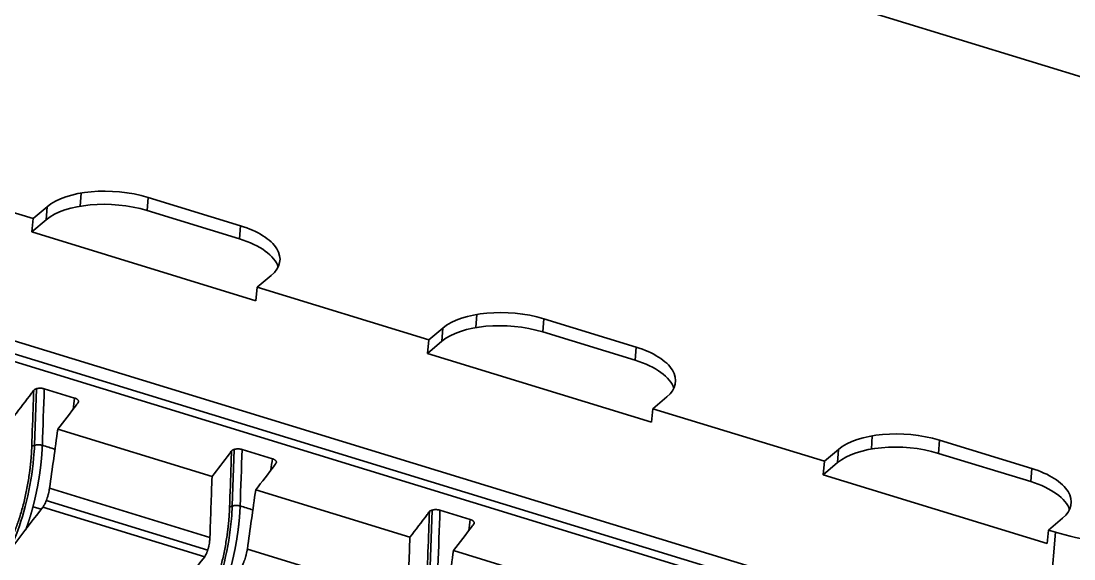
# Model space of a CAD drawing. Header units: millimetres. Extents: x 5 to 1651, y 545 to 1674.
# Drawn here: x 1460.3 to 1530.6, y 852.6 to 888.5 of the extents above; entities that cross this region are included whole.
import ezdxf

# ---------------------------------------------------------------- set-up
doc = ezdxf.new("R2010")
doc.units = ezdxf.units.MM
doc.layers.add('10', color=7, linetype='Continuous', true_color=0xffffff)

msp = doc.modelspace()

# ---------------------------------------------------------------- linework, layer by layer
at = {"layer": '10', "color": 7, "linetype": 'Continuous', "lineweight": 35}
for p, q in [((1259.341, 968.135), (1619.188, 857.801)), ((1405.883, 883.709), (1509.577, 851.915)), ((1509.096, 850.675), (1405.313, 882.496)), ((1509.383, 851.097), (1405.62, 882.913)), ((1461.086, 875.343), (1449.628, 878.856)), ((1464.23, 876.162), (1464.291, 877.04)), ((1468.771, 876.751), (1468.71, 875.873)), ((1474.941, 874.859), (1468.771, 876.751)), ((1461.086, 875.343), (1462.022, 876.13)), ((1461.961, 875.252), (1462.022, 876.13)), ((1461.086, 875.343), (1461.001, 874.444)), ((1468.71, 875.873), (1474.88, 873.981)), ((1461.961, 875.252), (1461.001, 874.444)), ((1474.88, 873.981), (1474.941, 874.859)), ((1461.001, 874.444), (1475.984, 869.85)), ((1476.069, 870.749), (1477.005, 871.536)), ((1475.984, 869.85), (1476.069, 870.749)), ((1487.527, 867.236), (1476.069, 870.749)), ((1490.671, 868.055), (1490.732, 868.933)), ((1495.212, 868.644), (1495.151, 867.766)), ((1501.382, 866.752), (1495.212, 868.644)), ((1487.527, 867.236), (1488.463, 868.023)), ((1488.402, 867.145), (1488.463, 868.023)), ((1495.151, 867.766), (1501.321, 865.874)), ((1487.527, 867.236), (1487.442, 866.337)), ((1488.402, 867.145), (1487.442, 866.337)), ((1487.442, 866.337), (1502.425, 861.742)), ((1501.321, 865.874), (1501.382, 866.752)), ((1461.182, 860.197), (1461.311, 863.976)), ((1463.863, 863.348), (1461.834, 863.97)), ((1502.51, 862.641), (1503.446, 863.429)), ((1502.425, 861.742), (1502.51, 862.641)), ((1513.968, 859.128), (1502.51, 862.641)), ((1473.046, 858.111), (1462.742, 861.27)), ((1517.112, 859.948), (1517.173, 860.826)), ((1521.653, 860.537), (1521.592, 859.658)), ((1527.823, 858.645), (1521.653, 860.537)), ((1474.403, 856.144), (1474.531, 859.922)), ((1477.083, 859.294), (1475.055, 859.916)), ((1513.968, 859.128), (1514.904, 859.916)), ((1514.843, 859.038), (1514.904, 859.916)), ((1513.968, 859.128), (1513.883, 858.229)), ((1521.592, 859.658), (1527.762, 857.767)), ((1514.843, 859.038), (1513.883, 858.229)), ((1527.762, 857.767), (1527.823, 858.645)), ((1513.883, 858.229), (1528.866, 853.635)), ((1462.185, 857.322), (1472.905, 854.035)), ((1486.267, 854.057), (1475.963, 857.217)), ((1461.973, 856.51), (1472.762, 853.202)), ((1461.634, 855.925), (1461.082, 856.094)), ((1472.555, 852.755), (1461.746, 856.069)), ((1487.624, 852.09), (1487.752, 855.869)), ((1490.304, 855.241), (1488.275, 855.863)), ((1528.951, 854.534), (1529.887, 855.322)), ((1528.742, 846.038), (1529.403, 854.396)), ((1528.866, 853.635), (1528.951, 854.534)), ((1529.403, 854.396), (1528.951, 854.534)), ((1475.406, 853.268), (1486.125, 849.981)), ((1499.487, 850.004), (1489.184, 853.163))]:
    msp.add_line(p, q, dxfattribs=at)
for centre, major_axis, ratio, start_param, end_param in [((1466.428, 874.779), (-4.988, 0.345), 0.474192, 4.256643, 5.827439), ((1466.368, 873.901), (-4.988, 0.345), 0.474192, 4.256643, 5.827439), ((1472.598, 872.887), (-4.988, 0.345), 0.474192, 2.685846, 4.256643), ((1472.537, 872.009), (-4.988, 0.345), 0.474192, 3.328351, 4.256643), ((1492.87, 866.672), (-4.988, 0.345), 0.474192, 4.256643, 5.827439), ((1492.809, 865.794), (-4.988, 0.345), 0.474192, 4.256643, 5.827439), ((1499.039, 864.78), (-4.988, 0.345), 0.474192, 2.685846, 4.256643), ((1498.978, 863.902), (-4.988, 0.345), 0.474192, 3.328351, 4.256643), ((1519.311, 858.565), (-4.988, 0.345), 0.474192, 4.256643, 5.827439), ((1519.25, 857.686), (-4.988, 0.345), 0.474192, 4.256643, 5.827439), ((1525.48, 856.673), (-4.988, 0.345), 0.474192, 2.685846, 4.256643), ((1525.419, 855.795), (-4.988, 0.345), 0.474192, 3.328351, 4.256643), ((1534.087, 858.347), (9.977, -0.688), 0.474866, 4.256681, 4.843854)]:
    msp.add_ellipse(centre, major_axis=major_axis, ratio=ratio, start_param=start_param, end_param=end_param, dxfattribs=at)
for points, knots in [([(1461.128, 863.875), (1461.08, 863.809), (1460.647, 863.23), (1460.211, 862.662), (1459.826, 862.164)], [0, 0, 0, 0, 0.112336, 1, 1, 1, 1]), ([(1461, 860.102), (1461.033, 861.056), (1461.065, 862.009), (1461.108, 863.266), (1461.118, 863.57), (1461.128, 863.875)], [0, 0, 0, 0, 0.758083, 0.758083, 1, 1, 1, 1]), ([(1461.128, 863.875), (1461.14, 863.89), (1461.156, 863.904), (1461.185, 863.924), (1461.195, 863.93), (1461.218, 863.942), (1461.242, 863.953), (1461.269, 863.963), (1461.297, 863.972), (1461.311, 863.976), (1461.356, 863.988), (1461.388, 863.994), (1461.437, 864), (1461.454, 864.002), (1461.489, 864.005), (1461.506, 864.006), (1461.558, 864.008), (1461.593, 864.007), (1461.646, 864.004), (1461.664, 864.003), (1461.7, 863.999), (1461.735, 863.994), (1461.768, 863.987), (1461.802, 863.979), (1461.818, 863.975), (1461.834, 863.97)], [0, 0, 0, 0, 0.125, 0.125, 0.1875, 0.1875, 0.25, 0.3125, 0.3125, 0.375, 0.375, 0.5, 0.5, 0.5625, 0.5625, 0.625, 0.625, 0.75, 0.75, 0.8125, 0.8125, 0.875, 0.9375, 0.9375, 1, 1, 1, 1]), ([(1463.863, 863.348), (1463.889, 863.34), (1463.914, 863.331), (1463.948, 863.316), (1463.959, 863.311), (1463.981, 863.3), (1463.991, 863.295), (1464.02, 863.277), (1464.038, 863.265), (1464.061, 863.246), (1464.068, 863.24), (1464.081, 863.227), (1464.087, 863.22), (1464.103, 863.199), (1464.112, 863.186), (1464.12, 863.165), (1464.123, 863.158), (1464.126, 863.144), (1464.127, 863.137), (1464.128, 863.116), (1464.126, 863.102), (1464.119, 863.082), (1464.117, 863.075), (1464.109, 863.062), (1464.105, 863.055), (1464.101, 863.049)], [0, 0, 0, 0, 0.125, 0.125, 0.1875, 0.1875, 0.25, 0.25, 0.375, 0.375, 0.4375, 0.4375, 0.5, 0.5, 0.625, 0.625, 0.6875, 0.6875, 0.75, 0.75, 0.875, 0.875, 0.9375, 0.9375, 1, 1, 1, 1]), ([(1462.742, 861.27), (1463.156, 861.805), (1463.611, 862.396), (1464.065, 863.001), (1464.101, 863.049)], [0, 0, 0, 0, 0.921378, 1, 1, 1, 1]), ([(1459.454, 853.616), (1459.458, 853.623), (1459.466, 853.636), (1459.477, 853.657), (1459.488, 853.678), (1459.5, 853.699), (1459.511, 853.72), (1459.523, 853.742), (1459.534, 853.763), (1459.545, 853.785), (1459.557, 853.807), (1459.568, 853.829), (1459.579, 853.851), (1459.59, 853.874), (1459.601, 853.896), (1459.613, 853.919), (1459.624, 853.941), (1459.635, 853.964), (1459.646, 853.987), (1459.657, 854.011), (1459.668, 854.034), (1459.679, 854.058), (1459.69, 854.081), (1459.701, 854.105), (1459.712, 854.129), (1459.723, 854.153), (1459.734, 854.177), (1459.745, 854.202), (1459.756, 854.227), (1459.767, 854.251), (1459.778, 854.276), (1459.788, 854.301), (1459.799, 854.326), (1459.81, 854.352), (1459.821, 854.377), (1459.832, 854.403), (1459.842, 854.429), (1459.853, 854.455), (1459.864, 854.481), (1459.874, 854.507), (1459.885, 854.533), (1459.895, 854.56), (1459.906, 854.586), (1459.917, 854.613), (1459.927, 854.64), (1459.938, 854.667), (1459.948, 854.695), (1459.959, 854.722), (1459.969, 854.75), (1459.979, 854.777), (1459.99, 854.805), (1460, 854.833), (1460.011, 854.862), (1460.021, 854.89), (1460.073, 855.034), (1460.164, 855.299), (1460.288, 855.7), (1460.405, 856.117), (1460.513, 856.546), (1460.611, 856.986), (1460.7, 857.433), (1460.779, 857.885), (1460.828, 858.212), (1460.855, 858.412), (1460.864, 858.482), (1460.873, 858.552), (1460.882, 858.622), (1460.89, 858.692), (1460.898, 858.761), (1460.906, 858.831), (1460.914, 858.9), (1460.921, 858.969), (1460.928, 859.037), (1460.935, 859.105), (1460.941, 859.174), (1460.947, 859.241), (1460.953, 859.309), (1460.958, 859.376), (1460.964, 859.444), (1460.969, 859.511), (1460.973, 859.577), (1460.978, 859.644), (1460.982, 859.71), (1460.986, 859.776), (1460.989, 859.842), (1460.992, 859.907), (1460.995, 859.973), (1460.998, 860.038), (1460.999, 860.081), (1461, 860.102)], [0, 0, 0, 0, 0.004734, 0.009465, 0.014193, 0.018917, 0.023638, 0.028356, 0.033072, 0.037785, 0.042496, 0.047205, 0.051912, 0.056616, 0.06132, 0.066021, 0.070722, 0.075421, 0.080119, 0.084817, 0.089514, 0.09421, 0.098906, 0.103602, 0.108298, 0.112995, 0.117692, 0.122389, 0.127087, 0.131786, 0.136487, 0.141188, 0.145891, 0.150596, 0.155302, 0.160011, 0.164722, 0.169435, 0.17415, 0.178868, 0.183589, 0.188313, 0.19304, 0.197771, 0.202505, 0.207243, 0.211984, 0.21673, 0.22148, 0.226234, 0.230993, 0.235757, 0.240525, 0.245299, 0.250078, 0.312807, 0.375039, 0.437167, 0.499592, 0.561903, 0.624059, 0.686475, 0.749569, 0.759341, 0.76909, 0.778817, 0.788523, 0.79821, 0.807879, 0.817533, 0.827172, 0.836798, 0.846412, 0.856017, 0.865613, 0.875203, 0.884788, 0.894369, 0.903949, 0.913528, 0.923109, 0.932693, 0.942281, 0.951876, 0.961479, 0.971091, 0.980714, 0.99035, 1, 1, 1, 1]), ([(1459.555, 853.374), (1459.651, 853.55), (1459.745, 853.74), (1460.149, 854.657), (1460.431, 855.528), (1460.875, 857.39), (1461.038, 858.39), (1461.151, 859.629), (1461.17, 859.918), (1461.182, 860.197)], [0, 0, 0, 0, 0.114835, 0.114835, 0.49859, 0.49859, 0.882344, 0.882344, 1, 1, 1, 1]), ([(1461.706, 860.197), (1461.705, 860.186), (1461.704, 860.164), (1461.703, 860.13), (1461.701, 860.096), (1461.7, 860.062), (1461.698, 860.028), (1461.696, 859.993), (1461.695, 859.959), (1461.693, 859.924), (1461.691, 859.889), (1461.689, 859.854), (1461.686, 859.819), (1461.684, 859.783), (1461.682, 859.747), (1461.68, 859.712), (1461.677, 859.676), (1461.674, 859.639), (1461.672, 859.603), (1461.669, 859.567), (1461.666, 859.53), (1461.663, 859.493), (1461.66, 859.456), (1461.657, 859.419), (1461.654, 859.382), (1461.651, 859.344), (1461.647, 859.307), (1461.644, 859.269), (1461.64, 859.231), (1461.637, 859.193), (1461.633, 859.155), (1461.629, 859.116), (1461.625, 859.078), (1461.621, 859.039), (1461.617, 859), (1461.613, 858.961), (1461.608, 858.922), (1461.604, 858.883), (1461.599, 858.843), (1461.595, 858.804), (1461.59, 858.764), (1461.585, 858.724), (1461.58, 858.684), (1461.575, 858.644), (1461.57, 858.604), (1461.565, 858.563), (1461.559, 858.523), (1461.554, 858.482), (1461.548, 858.441), (1461.543, 858.4), (1461.537, 858.359), (1461.531, 858.318), (1461.525, 858.277), (1461.519, 858.235), (1461.513, 858.194), (1461.506, 858.152), (1461.5, 858.111), (1461.493, 858.069), (1461.487, 858.027), (1461.48, 857.985), (1461.473, 857.942), (1461.466, 857.9), (1461.459, 857.858), (1461.452, 857.815), (1461.445, 857.773), (1461.437, 857.73), (1461.43, 857.687), (1461.422, 857.644), (1461.414, 857.601), (1461.406, 857.558), (1461.398, 857.515), (1461.39, 857.472), (1461.382, 857.429), (1461.374, 857.385), (1461.365, 857.342), (1461.357, 857.298), (1461.348, 857.255), (1461.339, 857.211), (1461.331, 857.168), (1461.322, 857.124), (1461.312, 857.08), (1461.303, 857.036), (1461.294, 856.992), (1461.284, 856.948), (1461.275, 856.904), (1461.265, 856.86), (1461.255, 856.816), (1461.246, 856.772), (1461.236, 856.728), (1461.225, 856.684), (1461.215, 856.639), (1461.205, 856.595), (1461.194, 856.551), (1461.184, 856.506), (1461.173, 856.462), (1461.162, 856.418), (1461.151, 856.373), (1461.142, 856.335), (1461.134, 856.304), (1461.127, 856.277), (1461.121, 856.251), (1461.114, 856.224), (1461.107, 856.196), (1461.099, 856.167), (1461.092, 856.138), (1461.084, 856.108), (1461.076, 856.077), (1461.068, 856.046), (1461.059, 856.015), (1461.051, 855.982), (1461.042, 855.949), (1461.033, 855.916), (1461.023, 855.882), (1461.014, 855.847), (1461.004, 855.812), (1460.994, 855.776), (1460.984, 855.74), (1460.973, 855.703), (1460.962, 855.665), (1460.951, 855.627), (1460.94, 855.589), (1460.928, 855.55), (1460.917, 855.51), (1460.904, 855.47), (1460.892, 855.429), (1460.879, 855.388), (1460.867, 855.346), (1460.853, 855.304), (1460.84, 855.262), (1460.826, 855.219), (1460.812, 855.175), (1460.798, 855.131), (1460.783, 855.087), (1460.768, 855.042), (1460.753, 854.997), (1460.737, 854.951), (1460.722, 854.905), (1460.705, 854.859), (1460.689, 854.812), (1460.672, 854.765), (1460.655, 854.718), (1460.638, 854.67), (1460.62, 854.622), (1460.602, 854.575), (1460.59, 854.543), (1460.584, 854.528)], [0, 0, 0, 0, 0.006088, 0.012192, 0.018314, 0.024454, 0.03061, 0.036784, 0.042975, 0.049183, 0.055408, 0.061651, 0.06791, 0.074187, 0.080482, 0.086793, 0.093122, 0.099468, 0.105831, 0.112212, 0.118609, 0.125024, 0.131457, 0.137906, 0.144373, 0.150857, 0.157358, 0.163877, 0.170412, 0.176965, 0.183536, 0.190123, 0.196728, 0.20335, 0.20999, 0.216646, 0.22332, 0.230011, 0.23672, 0.243446, 0.250189, 0.256949, 0.263727, 0.270522, 0.277335, 0.284165, 0.291012, 0.297877, 0.304759, 0.311659, 0.318576, 0.32551, 0.332462, 0.339431, 0.346418, 0.353422, 0.360444, 0.367484, 0.374541, 0.381615, 0.388707, 0.395816, 0.402943, 0.410087, 0.417249, 0.424429, 0.431626, 0.43884, 0.446072, 0.453321, 0.460588, 0.467873, 0.475175, 0.482494, 0.489831, 0.497185, 0.504557, 0.511946, 0.519353, 0.526777, 0.534219, 0.541678, 0.549155, 0.556649, 0.56416, 0.571689, 0.579236, 0.5868, 0.594381, 0.60198, 0.609596, 0.61723, 0.624881, 0.63255, 0.640236, 0.64794, 0.655661, 0.6634, 0.667837, 0.672394, 0.677069, 0.681863, 0.686775, 0.691806, 0.696956, 0.702225, 0.707612, 0.713118, 0.718743, 0.724487, 0.730349, 0.73633, 0.74243, 0.748649, 0.754986, 0.761442, 0.768017, 0.774711, 0.781523, 0.788455, 0.795505, 0.802673, 0.809961, 0.817367, 0.824892, 0.832536, 0.840298, 0.84818, 0.85618, 0.864298, 0.872536, 0.880892, 0.889366, 0.89796, 0.906672, 0.915503, 0.924452, 0.93352, 0.942707, 0.952012, 0.961436, 0.970978, 0.980639, 0.990419, 1, 1, 1, 1]), ([(1474.349, 859.821), (1474.361, 859.837), (1474.376, 859.851), (1474.405, 859.871), (1474.416, 859.877), (1474.438, 859.889), (1474.463, 859.9), (1474.489, 859.91), (1474.517, 859.919), (1474.532, 859.923), (1474.577, 859.934), (1474.608, 859.94), (1474.658, 859.947), (1474.675, 859.948), (1474.709, 859.951), (1474.726, 859.952), (1474.779, 859.954), (1474.814, 859.954), (1474.867, 859.951), (1474.885, 859.949), (1474.92, 859.945), (1474.955, 859.94), (1474.989, 859.933), (1475.022, 859.925), (1475.039, 859.921), (1475.055, 859.916)], [0, 0, 0, 0, 0.125, 0.125, 0.1875, 0.1875, 0.25, 0.3125, 0.3125, 0.375, 0.375, 0.5, 0.5, 0.5625, 0.5625, 0.625, 0.625, 0.75, 0.75, 0.8125, 0.8125, 0.875, 0.9375, 0.9375, 1, 1, 1, 1]), ([(1474.349, 859.821), (1474.3, 859.756), (1473.867, 859.176), (1473.431, 858.608), (1473.046, 858.111)], [0, 0, 0, 0, 0.112336, 1, 1, 1, 1]), ([(1474.221, 856.049), (1474.253, 857.002), (1474.286, 857.955), (1474.328, 859.213), (1474.339, 859.517), (1474.349, 859.821)], [0, 0, 0, 0, 0.758083, 0.758083, 1, 1, 1, 1]), ([(1477.083, 859.294), (1477.11, 859.286), (1477.134, 859.277), (1477.169, 859.262), (1477.18, 859.257), (1477.201, 859.247), (1477.211, 859.241), (1477.241, 859.224), (1477.258, 859.212), (1477.281, 859.193), (1477.289, 859.186), (1477.302, 859.173), (1477.308, 859.166), (1477.324, 859.146), (1477.332, 859.132), (1477.341, 859.111), (1477.343, 859.104), (1477.347, 859.09), (1477.348, 859.083), (1477.349, 859.062), (1477.347, 859.048), (1477.34, 859.028), (1477.337, 859.021), (1477.33, 859.008), (1477.326, 859.001), (1477.321, 858.995)], [0, 0, 0, 0, 0.125, 0.125, 0.1875, 0.1875, 0.25, 0.25, 0.375, 0.375, 0.4375, 0.4375, 0.5, 0.5, 0.625, 0.625, 0.6875, 0.6875, 0.75, 0.75, 0.875, 0.875, 0.9375, 0.9375, 1, 1, 1, 1]), ([(1475.963, 857.217), (1476.377, 857.751), (1476.831, 858.342), (1477.285, 858.947), (1477.321, 858.995)], [0, 0, 0, 0, 0.921378, 1, 1, 1, 1]), ([(1461.746, 856.069), (1461.768, 856.097), (1461.789, 856.129), (1461.822, 856.184), (1461.833, 856.204), (1461.85, 856.235), (1461.856, 856.246), (1461.867, 856.268), (1461.873, 856.279), (1461.901, 856.336), (1461.922, 856.385), (1461.955, 856.463), (1461.966, 856.49), (1461.981, 856.532), (1461.987, 856.546), (1461.997, 856.574), (1462.002, 856.589), (1462.027, 856.661), (1462.046, 856.72), (1462.069, 856.795), (1462.073, 856.811), (1462.082, 856.841), (1462.086, 856.857), (1462.099, 856.903), (1462.107, 856.934), (1462.13, 857.025), (1462.143, 857.086), (1462.158, 857.161), (1462.161, 857.176), (1462.166, 857.206), (1462.174, 857.25), (1462.181, 857.294), (1462.185, 857.322)], [0, 0, 0, 0, 0.125, 0.125, 0.1875, 0.1875, 0.21875, 0.21875, 0.25, 0.25, 0.375, 0.375, 0.4375, 0.4375, 0.46875, 0.46875, 0.5, 0.5, 0.625, 0.625, 0.65625, 0.65625, 0.6875, 0.6875, 0.75, 0.75, 0.875, 0.875, 0.90625, 0.90625, 0.9375, 1, 1, 1, 1]), ([(1461.746, 856.069), (1460.585, 854.575), (1457.824, 851.041), (1455.697, 846.818), (1455.783, 842.577), (1455.844, 839.505), (1455.335, 837.559), (1455.01, 836.67)], [0, 0, 0, 0, 0.228731, 0.569507, 0.719818, 0.870129, 1, 1, 1, 1]), ([(1472.675, 849.562), (1472.679, 849.569), (1472.686, 849.583), (1472.698, 849.604), (1472.709, 849.624), (1472.72, 849.646), (1472.732, 849.667), (1472.743, 849.688), (1472.754, 849.71), (1472.766, 849.732), (1472.777, 849.753), (1472.788, 849.775), (1472.8, 849.798), (1472.811, 849.82), (1472.822, 849.842), (1472.833, 849.865), (1472.844, 849.888), (1472.855, 849.911), (1472.867, 849.934), (1472.878, 849.957), (1472.889, 849.98), (1472.9, 850.004), (1472.911, 850.028), (1472.922, 850.052), (1472.933, 850.075), (1472.944, 850.1), (1472.955, 850.124), (1472.966, 850.148), (1472.976, 850.173), (1472.987, 850.198), (1472.998, 850.223), (1473.009, 850.248), (1473.02, 850.273), (1473.031, 850.298), (1473.041, 850.324), (1473.052, 850.349), (1473.063, 850.375), (1473.073, 850.401), (1473.084, 850.427), (1473.095, 850.453), (1473.105, 850.48), (1473.116, 850.506), (1473.127, 850.533), (1473.137, 850.56), (1473.148, 850.587), (1473.158, 850.614), (1473.169, 850.641), (1473.179, 850.669), (1473.19, 850.696), (1473.2, 850.724), (1473.21, 850.752), (1473.221, 850.78), (1473.231, 850.808), (1473.241, 850.836), (1473.293, 850.98), (1473.385, 851.245), (1473.509, 851.647), (1473.625, 852.063), (1473.733, 852.493), (1473.832, 852.932), (1473.921, 853.379), (1473.999, 853.832), (1474.048, 854.159), (1474.075, 854.358), (1474.084, 854.428), (1474.093, 854.499), (1474.102, 854.569), (1474.111, 854.638), (1474.119, 854.708), (1474.127, 854.777), (1474.134, 854.846), (1474.141, 854.915), (1474.148, 854.984), (1474.155, 855.052), (1474.162, 855.12), (1474.168, 855.188), (1474.173, 855.255), (1474.179, 855.323), (1474.184, 855.39), (1474.189, 855.457), (1474.194, 855.524), (1474.198, 855.59), (1474.202, 855.656), (1474.206, 855.722), (1474.21, 855.788), (1474.213, 855.854), (1474.216, 855.919), (1474.218, 855.984), (1474.22, 856.027), (1474.221, 856.049)], [0, 0, 0, 0, 0.004734, 0.009465, 0.014193, 0.018917, 0.023638, 0.028356, 0.033072, 0.037785, 0.042496, 0.047205, 0.051912, 0.056616, 0.06132, 0.066021, 0.070722, 0.075421, 0.080119, 0.084817, 0.089514, 0.09421, 0.098906, 0.103602, 0.108298, 0.112995, 0.117692, 0.122389, 0.127087, 0.131786, 0.136487, 0.141188, 0.145891, 0.150596, 0.155302, 0.160011, 0.164722, 0.169435, 0.17415, 0.178868, 0.183589, 0.188313, 0.19304, 0.197771, 0.202505, 0.207243, 0.211984, 0.21673, 0.22148, 0.226234, 0.230993, 0.235757, 0.240525, 0.245299, 0.250078, 0.312807, 0.375039, 0.437167, 0.499592, 0.561903, 0.624059, 0.686475, 0.749569, 0.759341, 0.76909, 0.778817, 0.788523, 0.79821, 0.807879, 0.817533, 0.827172, 0.836798, 0.846412, 0.856017, 0.865613, 0.875203, 0.884788, 0.894369, 0.903949, 0.913528, 0.923109, 0.932693, 0.942281, 0.951876, 0.961479, 0.971091, 0.980714, 0.99035, 1, 1, 1, 1]), ([(1472.776, 849.32), (1472.871, 849.496), (1472.966, 849.686), (1473.37, 850.603), (1473.652, 851.474), (1474.095, 853.336), (1474.258, 854.336), (1474.371, 855.576), (1474.391, 855.864), (1474.403, 856.144)], [0, 0, 0, 0, 0.114835, 0.114835, 0.49859, 0.49859, 0.882344, 0.882344, 1, 1, 1, 1]), ([(1474.926, 856.144), (1474.926, 856.132), (1474.925, 856.11), (1474.923, 856.076), (1474.922, 856.042), (1474.92, 856.008), (1474.919, 855.974), (1474.917, 855.94), (1474.915, 855.905), (1474.913, 855.87), (1474.911, 855.835), (1474.909, 855.8), (1474.907, 855.765), (1474.905, 855.729), (1474.902, 855.694), (1474.9, 855.658), (1474.898, 855.622), (1474.895, 855.586), (1474.892, 855.55), (1474.89, 855.513), (1474.887, 855.476), (1474.884, 855.44), (1474.881, 855.403), (1474.878, 855.365), (1474.875, 855.328), (1474.871, 855.291), (1474.868, 855.253), (1474.864, 855.215), (1474.861, 855.177), (1474.857, 855.139), (1474.853, 855.101), (1474.85, 855.063), (1474.846, 855.024), (1474.842, 854.985), (1474.837, 854.947), (1474.833, 854.908), (1474.829, 854.868), (1474.824, 854.829), (1474.82, 854.79), (1474.815, 854.75), (1474.811, 854.71), (1474.806, 854.67), (1474.801, 854.63), (1474.796, 854.59), (1474.791, 854.55), (1474.785, 854.51), (1474.78, 854.469), (1474.774, 854.428), (1474.769, 854.388), (1474.763, 854.347), (1474.757, 854.306), (1474.752, 854.265), (1474.746, 854.223), (1474.739, 854.182), (1474.733, 854.14), (1474.727, 854.099), (1474.72, 854.057), (1474.714, 854.015), (1474.707, 853.973), (1474.701, 853.931), (1474.694, 853.889), (1474.687, 853.847), (1474.68, 853.804), (1474.672, 853.762), (1474.665, 853.719), (1474.658, 853.676), (1474.65, 853.634), (1474.642, 853.591), (1474.635, 853.548), (1474.627, 853.505), (1474.619, 853.462), (1474.611, 853.418), (1474.603, 853.375), (1474.594, 853.332), (1474.586, 853.288), (1474.577, 853.245), (1474.569, 853.201), (1474.56, 853.158), (1474.551, 853.114), (1474.542, 853.07), (1474.533, 853.026), (1474.524, 852.983), (1474.514, 852.939), (1474.505, 852.895), (1474.495, 852.851), (1474.486, 852.807), (1474.476, 852.762), (1474.466, 852.718), (1474.456, 852.674), (1474.446, 852.63), (1474.436, 852.586), (1474.425, 852.541), (1474.415, 852.497), (1474.404, 852.453), (1474.394, 852.409), (1474.383, 852.364), (1474.372, 852.32), (1474.363, 852.282), (1474.355, 852.25), (1474.348, 852.224), (1474.341, 852.197), (1474.334, 852.17), (1474.327, 852.142), (1474.32, 852.113), (1474.312, 852.084), (1474.305, 852.054), (1474.297, 852.024), (1474.288, 851.993), (1474.28, 851.961), (1474.271, 851.929), (1474.262, 851.896), (1474.253, 851.862), (1474.244, 851.828), (1474.234, 851.794), (1474.225, 851.758), (1474.215, 851.723), (1474.204, 851.686), (1474.194, 851.649), (1474.183, 851.612), (1474.172, 851.574), (1474.161, 851.535), (1474.149, 851.496), (1474.137, 851.456), (1474.125, 851.416), (1474.113, 851.376), (1474.1, 851.334), (1474.087, 851.293), (1474.074, 851.251), (1474.06, 851.208), (1474.047, 851.165), (1474.033, 851.121), (1474.018, 851.078), (1474.004, 851.033), (1473.989, 850.988), (1473.973, 850.943), (1473.958, 850.898), (1473.942, 850.852), (1473.926, 850.805), (1473.91, 850.759), (1473.893, 850.712), (1473.876, 850.664), (1473.858, 850.617), (1473.841, 850.569), (1473.826, 850.53), (1473.818, 850.508), (1473.815, 850.501)], [0, 0, 0, 0, 0.006122, 0.012261, 0.018417, 0.024591, 0.030782, 0.03699, 0.043215, 0.049458, 0.055718, 0.061996, 0.068291, 0.074603, 0.080933, 0.08728, 0.093644, 0.100025, 0.106424, 0.11284, 0.119274, 0.125725, 0.132193, 0.138679, 0.145182, 0.151702, 0.15824, 0.164795, 0.171367, 0.177957, 0.184564, 0.191189, 0.19783, 0.20449, 0.211166, 0.21786, 0.224571, 0.2313, 0.238046, 0.24481, 0.251591, 0.258389, 0.265205, 0.272038, 0.278889, 0.285757, 0.292643, 0.299546, 0.306467, 0.313405, 0.320361, 0.327334, 0.334325, 0.341333, 0.348359, 0.355403, 0.362464, 0.369543, 0.376639, 0.383753, 0.390885, 0.398034, 0.405201, 0.412385, 0.419587, 0.426807, 0.434044, 0.441299, 0.448571, 0.455861, 0.463169, 0.470494, 0.477837, 0.485197, 0.492575, 0.499971, 0.507384, 0.514815, 0.522263, 0.529729, 0.537212, 0.544713, 0.552232, 0.559768, 0.567321, 0.574893, 0.582481, 0.590088, 0.597711, 0.605353, 0.613012, 0.620688, 0.628382, 0.636094, 0.643823, 0.65157, 0.659335, 0.667117, 0.671579, 0.676161, 0.680863, 0.685683, 0.690623, 0.695683, 0.700861, 0.70616, 0.711577, 0.717114, 0.72277, 0.728546, 0.734441, 0.740456, 0.74659, 0.752844, 0.759216, 0.765709, 0.772321, 0.779052, 0.785902, 0.792872, 0.799962, 0.807171, 0.814499, 0.821947, 0.829514, 0.837201, 0.845007, 0.852932, 0.860977, 0.869141, 0.877425, 0.885828, 0.89435, 0.902991, 0.911752, 0.920632, 0.929632, 0.938751, 0.947989, 0.957346, 0.966823, 0.976419, 0.986134, 0.995968, 1, 1, 1, 1]), ([(1487.569, 855.767), (1487.521, 855.702), (1487.088, 855.122), (1486.652, 854.554), (1486.267, 854.057)], [0, 0, 0, 0, 0.112336, 1, 1, 1, 1]), ([(1487.441, 851.995), (1487.474, 852.949), (1487.506, 853.902), (1487.549, 855.159), (1487.559, 855.463), (1487.569, 855.767)], [0, 0, 0, 0, 0.75807, 0.75807, 1, 1, 1, 1]), ([(1487.569, 855.767), (1487.581, 855.783), (1487.597, 855.797), (1487.626, 855.817), (1487.636, 855.823), (1487.659, 855.835), (1487.683, 855.846), (1487.71, 855.856), (1487.738, 855.865), (1487.752, 855.869), (1487.797, 855.88), (1487.829, 855.886), (1487.878, 855.893), (1487.895, 855.895), (1487.93, 855.898), (1487.947, 855.899), (1487.999, 855.901), (1488.034, 855.9), (1488.088, 855.897), (1488.105, 855.895), (1488.141, 855.891), (1488.176, 855.886), (1488.209, 855.88), (1488.243, 855.872), (1488.259, 855.867), (1488.275, 855.863)], [0, 0, 0, 0, 0.125, 0.125, 0.1875, 0.1875, 0.25, 0.3125, 0.3125, 0.375, 0.375, 0.5, 0.5, 0.5625, 0.5625, 0.625, 0.625, 0.75, 0.75, 0.8125, 0.8125, 0.875, 0.9375, 0.9375, 1, 1, 1, 1]), ([(1489.184, 853.163), (1489.597, 853.697), (1490.052, 854.288), (1490.506, 854.894), (1490.542, 854.941)], [0, 0, 0, 0, 0.921378, 1, 1, 1, 1]), ([(1490.304, 855.241), (1490.33, 855.233), (1490.354, 855.224), (1490.388, 855.209), (1490.399, 855.203), (1490.42, 855.193), (1490.43, 855.187), (1490.459, 855.17), (1490.475, 855.157), (1490.498, 855.138), (1490.505, 855.132), (1490.518, 855.119), (1490.524, 855.112), (1490.54, 855.092), (1490.548, 855.078), (1490.557, 855.057), (1490.56, 855.05), (1490.564, 855.036), (1490.565, 855.029), (1490.567, 855.008), (1490.566, 854.994), (1490.56, 854.974), (1490.557, 854.968), (1490.55, 854.954), (1490.546, 854.948), (1490.542, 854.941)], [0, 0, 0, 0, 0.125, 0.125, 0.1875, 0.1875, 0.25, 0.25, 0.375, 0.375, 0.4375, 0.4375, 0.5, 0.5, 0.625, 0.625, 0.6875, 0.6875, 0.75, 0.75, 0.875, 0.875, 0.9375, 0.9375, 1, 1, 1, 1]), ([(1472.905, 854.035), (1472.903, 853.976), (1472.899, 853.916), (1472.89, 853.824), (1472.886, 853.793), (1472.878, 853.73), (1472.874, 853.698), (1472.859, 853.604), (1472.848, 853.541), (1472.828, 853.449), (1472.821, 853.418), (1472.806, 853.357), (1472.798, 853.327), (1472.774, 853.239), (1472.757, 853.183), (1472.734, 853.116), (1472.729, 853.103), (1472.72, 853.077), (1472.715, 853.064), (1472.7, 853.026), (1472.691, 853.002), (1472.661, 852.933), (1472.64, 852.891), (1472.613, 852.844), (1472.608, 852.835), (1472.597, 852.817), (1472.581, 852.792), (1472.565, 852.769), (1472.555, 852.755)], [0, 0, 0, 0, 0.125, 0.125, 0.1875, 0.1875, 0.25, 0.25, 0.375, 0.375, 0.4375, 0.4375, 0.5, 0.5, 0.625, 0.625, 0.65625, 0.65625, 0.6875, 0.6875, 0.75, 0.75, 0.875, 0.875, 0.90625, 0.90625, 0.9375, 1, 1, 1, 1]), ([(1474.967, 852.016), (1474.988, 852.043), (1475.01, 852.075), (1475.043, 852.131), (1475.054, 852.15), (1475.071, 852.181), (1475.076, 852.192), (1475.088, 852.214), (1475.093, 852.225), (1475.121, 852.282), (1475.143, 852.331), (1475.175, 852.41), (1475.186, 852.437), (1475.202, 852.478), (1475.207, 852.493), (1475.218, 852.521), (1475.223, 852.535), (1475.248, 852.607), (1475.267, 852.666), (1475.29, 852.742), (1475.294, 852.757), (1475.303, 852.788), (1475.307, 852.803), (1475.32, 852.849), (1475.328, 852.88), (1475.35, 852.972), (1475.364, 853.032), (1475.379, 853.108), (1475.381, 853.123), (1475.387, 853.152), (1475.395, 853.197), (1475.402, 853.24), (1475.406, 853.268)], [0, 0, 0, 0, 0.125, 0.125, 0.1875, 0.1875, 0.21875, 0.21875, 0.25, 0.25, 0.375, 0.375, 0.4375, 0.4375, 0.46875, 0.46875, 0.5, 0.5, 0.625, 0.625, 0.65625, 0.65625, 0.6875, 0.6875, 0.75, 0.75, 0.875, 0.875, 0.90625, 0.90625, 0.9375, 1, 1, 1, 1]), ([(1455.166, 818.777), (1457.356, 820.621), (1460.259, 824.389), (1464.434, 829.995), (1466.38, 834.62), (1466.305, 838.613), (1466.21, 843.036), (1468.498, 847.582), (1471.347, 851.202), (1472.555, 852.755)], [0, 0, 0, 0, 0.185733, 0.344916, 0.5041, 0.588915, 0.67373, 0.866016, 1, 1, 1, 1])]:
    msp.add_open_spline(points, degree=3, knots=knots, dxfattribs=at)
for points in [[(1461.834, 863.97), (1461.791, 862.712), (1461.749, 861.455), (1461.706, 860.197)], [(1463.757, 862.594), (1463.792, 862.845), (1463.828, 863.097), (1463.863, 863.348)], [(1462.742, 861.27), (1462.557, 859.954), (1462.371, 858.638), (1462.185, 857.322)], [(1462.554, 859.937), (1462.271, 860.024), (1461.988, 860.11), (1461.706, 860.197)], [(1475.055, 859.916), (1475.012, 858.659), (1474.969, 857.401), (1474.926, 856.144)], [(1476.977, 858.541), (1477.013, 858.792), (1477.048, 859.043), (1477.083, 859.294)], [(1473.046, 858.111), (1472.999, 856.752), (1472.952, 855.394), (1472.905, 854.035)], [(1475.963, 857.217), (1475.777, 855.901), (1475.591, 854.584), (1475.406, 853.268)], [(1475.775, 855.883), (1475.492, 855.97), (1475.209, 856.057), (1474.926, 856.144)], [(1488.275, 855.863), (1488.232, 854.605), (1488.19, 853.348), (1488.147, 852.09)], [(1490.198, 854.487), (1490.233, 854.738), (1490.269, 854.989), (1490.304, 855.241)], [(1486.267, 854.057), (1486.22, 852.699), (1486.173, 851.34), (1486.125, 849.981)], [(1489.184, 853.163), (1488.998, 851.847), (1488.812, 850.531), (1488.626, 849.215)]]:
    msp.add_open_spline(points, degree=3, dxfattribs=at)
for points, weights in [([(1461.706, 860.197), (1461.188, 860.323), (1461, 860.102)], [1, 0.64991402479, 1]), ([(1474.926, 856.143), (1474.409, 856.269), (1474.221, 856.049)], [1, 0.649914024791, 1])]:
    msp.add_rational_spline(points, weights, degree=2, dxfattribs=at)

doc.saveas('drawing.dxf')
